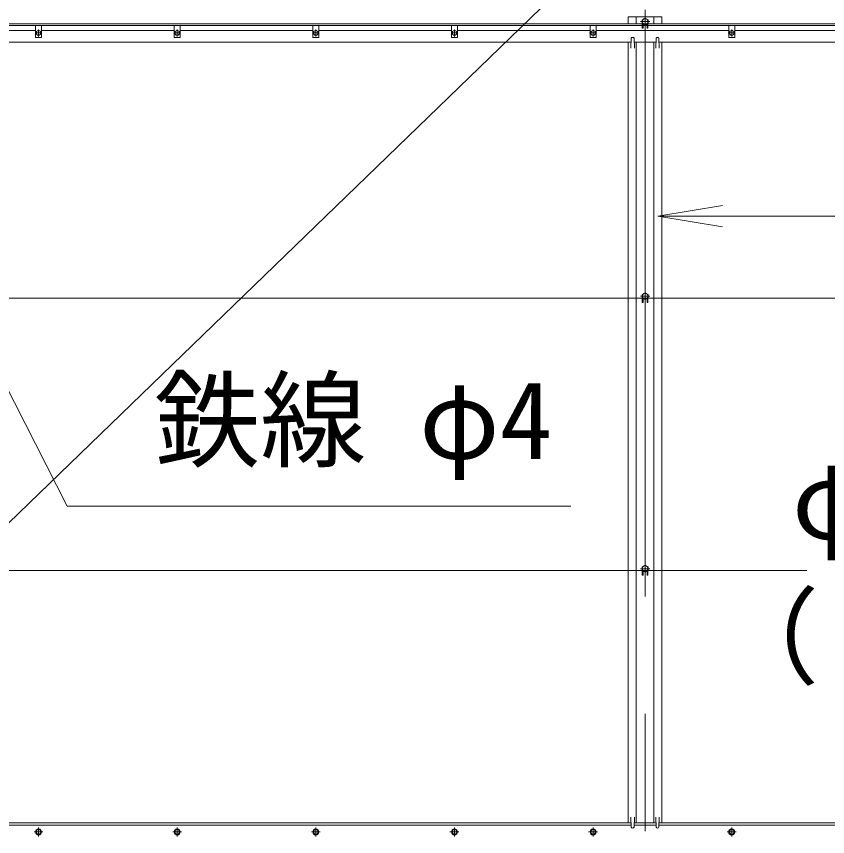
# Model space of a CAD drawing. Units: millimetres at full size; details may follow other scales. Extents: x -14700 to 14700, y -10395 to 10395.
# Drawn here: x -5005 to -3249, y -488 to 1288 of the extents above; entities that cross this region are included whole.
import ezdxf
from ezdxf.enums import TextEntityAlignment as Align

# ---------------------------------------------------------------- set-up
doc = ezdxf.new("R2010")
doc.units = ezdxf.units.MM
doc.header["$LTSCALE"] = 40
doc.linetypes.add('USER1', pattern=[50.8, 31.75, -6.35, 6.35, -6.35])
for name, color, linetype, lineweight in [('0-0_D-STR3', 3, 'Continuous', 13), ('0-1_D-STR1', 1, 'Continuous', 18), ('0-2_D-BMK', 2, 'USER1', 13), ('0-7_0', 7, 'Continuous', 18), ('0-9_D-STR-TXT', 7, 'Continuous', 13)]:
    doc.layers.add(name, color=color, linetype=linetype, lineweight=lineweight)
doc.styles.add('ＭＳ ゴシック', font='')
doc.styles.get('ＭＳ ゴシック').set_extended_font_data('MS Gothic')

# ---------------------------------------------------------------- blocks, each defined once
blk = doc.blocks.new('_Open')
at = {"layer": '0-7_0'}
blk.add_line((-40, 6.67), (0, 0), dxfattribs=at)
blk.add_lwpolyline([(-40, -6.67), (0, 0), (-40, 0)], dxfattribs=at)

msp = doc.modelspace()

# ---------------------------------------------------------------- linework, layer by layer
at = {"layer": '0-0_D-STR3'}
for p, q in [((-5337.36, -114.28), (-330.9, 4731.71)), ((-3644.24, 1284.53), (-3650.74, 1280.77)), ((-3650.74, 1280.77), (-3650.74, 1273.27)), ((-3637.74, 1280.77), (-3644.24, 1284.53)), ((-3637.74, 1273.27), (-3637.74, 1280.77)), ((-4963.24, 1268.52), (-4963.24, 1242.52)), ((-4950.24, 1268.52), (-4963.24, 1268.52)), ((-4950.24, 1268.52), (-4950.24, 1242.52)), ((-4663.24, 1268.52), (-4663.24, 1242.52)), ((-4650.24, 1268.52), (-4663.24, 1268.52)), ((-4650.24, 1268.52), (-4650.24, 1242.52)), ((-4363.24, 1268.52), (-4363.24, 1242.52)), ((-4350.24, 1268.52), (-4363.24, 1268.52)), ((-4350.24, 1268.52), (-4350.24, 1242.52)), ((-4063.24, 1268.52), (-4063.24, 1242.52)), ((-4050.24, 1268.52), (-4063.24, 1268.52)), ((-4050.24, 1268.52), (-4050.24, 1242.52)), ((-3763.24, 1268.52), (-3763.24, 1242.52)), ((-3750.24, 1268.52), (-3763.24, 1268.52)), ((-3750.24, 1268.52), (-3750.24, 1242.52)), ((-3650.74, 1273.27), (-3644.24, 1269.52)), ((-3650.49, 1273.12), (-3650.49, 1263.02)), ((-3650.49, 1263.02), (-3648.49, 1263.02)), ((-3648.49, 1271.97), (-3648.49, 1263.02)), ((-3644.24, 1269.52), (-3637.74, 1273.27)), ((-3639.99, 1271.97), (-3639.99, 1263.02)), ((-3639.99, 1263.02), (-3637.99, 1263.02)), ((-3637.99, 1273.12), (-3637.99, 1263.02)), ((-3463.24, 1268.52), (-3463.24, 1242.52)), ((-3450.24, 1268.52), (-3463.24, 1268.52)), ((-3450.24, 1268.52), (-3450.24, 1242.52)), ((-5250.24, 1257.52), (-4963.24, 1257.52)), ((-4950.24, 1257.52), (-4663.24, 1257.52)), ((-4650.24, 1257.52), (-4363.24, 1257.52)), ((-4350.24, 1257.52), (-4063.24, 1257.52)), ((-4050.24, 1257.52), (-3763.24, 1257.52)), ((-3750.24, 1257.52), (-3463.24, 1257.52)), ((-3450.24, 1257.52), (-3163.24, 1257.52)), ((-4950.24, 1242.52), (-4963.24, 1242.52)), ((-4650.24, 1242.52), (-4663.24, 1242.52)), ((-4350.24, 1242.52), (-4363.24, 1242.52)), ((-4050.24, 1242.52), (-4063.24, 1242.52)), ((-3750.24, 1242.52), (-3763.24, 1242.52)), ((-3450.24, 1242.52), (-3463.24, 1242.52)), ((1152.63, 678.52), (-11627.04, 678.52)), ((-3650.49, 678.62), (-3650.49, 668.52)), ((-3648.49, 677.47), (-3648.49, 668.52)), ((-3639.99, 677.47), (-3639.99, 668.52)), ((-3637.99, 678.62), (-3637.99, 668.52)), ((-3650.49, 668.52), (-3648.49, 668.52)), ((-3639.99, 668.52), (-3637.99, 668.52)), ((-3644.24, 100.03), (-3650.74, 96.27)), ((-3650.74, 96.27), (-3650.74, 88.77)), ((-3637.74, 96.27), (-3644.24, 100.03)), ((-3637.74, 88.77), (-3637.74, 96.27)), ((-3294.24, 88.52), (-11627.04, 88.52)), ((-3650.74, 88.77), (-3644.24, 85.02)), ((-3650.49, 88.62), (-3650.49, 78.52)), ((-3650.49, 78.52), (-3648.49, 78.52)), ((-3648.49, 87.47), (-3648.49, 78.52)), ((-3644.24, 85.02), (-3637.74, 88.77)), ((-3639.99, 87.47), (-3639.99, 78.52)), ((-3639.99, 78.52), (-3637.99, 78.52)), ((-3637.99, 88.62), (-3637.99, 78.52)), ((-7614.08, -462.48), (-3674.4, -462.48)), ((-3668.08, -462.48), (-3620.4, -462.48)), ((-3614.08, -462.48), (-1674.4, -462.48))]:
    msp.add_line(p, q, dxfattribs=at)
for points in [[(-4956.74, 1258.27), (-4961.72, 1255.4), (-4961.72, 1249.65), (-4956.74, 1246.77), (-4951.76, 1249.65), (-4951.76, 1255.4)], [(-4656.74, 1258.27), (-4661.72, 1255.4), (-4661.72, 1249.65), (-4656.74, 1246.77), (-4651.76, 1249.65), (-4651.76, 1255.4)], [(-4356.74, 1258.27), (-4361.72, 1255.4), (-4361.72, 1249.65), (-4356.74, 1246.77), (-4351.76, 1249.65), (-4351.76, 1255.4)], [(-4056.74, 1258.27), (-4061.72, 1255.4), (-4061.72, 1249.65), (-4056.74, 1246.77), (-4051.76, 1249.65), (-4051.76, 1255.4)], [(-3756.74, 1258.27), (-3761.72, 1255.4), (-3761.72, 1249.65), (-3756.74, 1246.77), (-3751.76, 1249.65), (-3751.76, 1255.4)], [(-3456.74, 1258.27), (-3461.72, 1255.4), (-3461.72, 1249.65), (-3456.74, 1246.77), (-3451.76, 1249.65), (-3451.76, 1255.4)], [(-3637.74, 686.27), (-3644.24, 690.03), (-3650.74, 686.27), (-3650.74, 678.77), (-3644.24, 675.02), (-3637.74, 678.77)], [(-4956.74, -471.73), (-4961.72, -474.6), (-4961.72, -480.35), (-4956.74, -483.23), (-4951.76, -480.35), (-4951.76, -474.6)], [(-4656.74, -471.73), (-4661.72, -474.6), (-4661.72, -480.35), (-4656.74, -483.23), (-4651.76, -480.35), (-4651.76, -474.6)], [(-4356.74, -471.73), (-4361.72, -474.6), (-4361.72, -480.35), (-4356.74, -483.23), (-4351.76, -480.35), (-4351.76, -474.6)], [(-4056.74, -471.73), (-4061.72, -474.6), (-4061.72, -480.35), (-4056.74, -483.23), (-4051.76, -480.35), (-4051.76, -474.6)], [(-3756.74, -471.73), (-3761.72, -474.6), (-3761.72, -480.35), (-3756.74, -483.23), (-3751.76, -480.35), (-3751.76, -474.6)], [(-3456.74, -471.73), (-3461.72, -474.6), (-3461.72, -480.35), (-3456.74, -483.23), (-3451.76, -480.35), (-3451.76, -474.6)]]:
    msp.add_lwpolyline(points, close=True, dxfattribs=at)
for centre, radius in [((-3644.24, 1277.02), 6.25), ((-4956.74, 1252.52), 4.98), ((-4656.74, 1252.52), 4.98), ((-4356.74, 1252.52), 4.98), ((-4056.74, 1252.52), 4.98), ((-3756.74, 1252.52), 4.98), ((-3456.74, 1252.52), 4.98), ((-3644.24, 682.52), 6.25), ((-3644.24, 92.52), 6.25), ((-4956.74, -477.48), 6.5), ((-4956.74, -477.48), 4.98), ((-4656.74, -477.48), 6.5), ((-4656.74, -477.48), 4.98), ((-4356.74, -477.48), 6.5), ((-4356.74, -477.48), 4.98), ((-4056.74, -477.48), 6.5), ((-4056.74, -477.48), 4.98), ((-3756.74, -477.48), 6.5), ((-3756.74, -477.48), 4.98), ((-3456.74, -477.48), 6.5), ((-3456.74, -477.48), 4.98)]:
    msp.add_circle(centre, radius, dxfattribs=at)
at = {"layer": '0-1_D-STR1'}
for p, q in [((-3663.24, 1272.52), (-3663.24, 1287.52)), ((-3625.24, 1272.52), (-3625.24, 1287.52)), ((-3607.74, 1272.52), (-3607.74, 1287.52)), ((-11706.74, 1272.52), (1155.76, 1272.52)), ((-11706.74, 1268.52), (1155.76, 1268.52)), ((-7613.95, 1232.52), (-3674.53, 1232.52)), ((-3680.74, -457.48), (-3680.74, 1232.52)), ((-3674.24, 1240.9), (-3674.99, 1219.4)), ((-3668.24, 1240.9), (-3667.49, 1219.4)), ((-3667.95, 1232.52), (-3620.53, 1232.52)), ((-3663.24, -457.48), (-3663.24, 1232.52)), ((-3625.24, -457.48), (-3625.24, 1232.52)), ((-3620.24, 1240.9), (-3620.99, 1219.4)), ((-3614.24, 1240.9), (-3613.49, 1219.4)), ((-3613.95, 1232.52), (-1674.53, 1232.52)), ((-3607.74, -457.48), (-3607.74, 1232.52)), ((-7613.9, -457.48), (-3674.58, -457.48)), ((-3674.24, -467.14), (-3674.99, -445.64)), ((-3668.24, -467.14), (-3667.49, -445.64)), ((-3667.9, -457.48), (-3620.58, -457.48)), ((-3620.24, -467.14), (-3620.99, -445.64)), ((-3614.24, -467.14), (-3613.49, -445.64)), ((-3613.9, -457.48), (-1674.58, -457.48))]:
    msp.add_line(p, q, dxfattribs=at)
msp.add_lwpolyline([(-3680.74, 1272.52), (-3680.74, 1287.52), (-3607.74, 1287.52)], dxfattribs=at)
for centre, start, end in [((-3671.24, 1239.65), 22.61986, 157.38014), ((-3617.24, 1239.65), 22.61986, 157.38014), ((-3671.24, -465.89), 202.61986, 337.38014), ((-3617.24, -465.89), 202.61986, 337.38014)]:
    msp.add_arc(centre, 3.25, start, end, dxfattribs=at)
at = {"layer": '0-2_D-BMK'}
for p, q in [((-3644.24, 1302.52), (-3644.24, -797.48)), ((-3634.24, 1277.02), (-3654.24, 1277.02)), ((-4964.18, 1252.52), (-4949.3, 1252.52)), ((-4956.74, 1259.96), (-4956.74, 1245.08)), ((-4664.18, 1252.52), (-4649.3, 1252.52)), ((-4656.74, 1259.96), (-4656.74, 1245.08)), ((-4364.18, 1252.52), (-4349.3, 1252.52)), ((-4356.74, 1259.96), (-4356.74, 1245.08)), ((-4064.18, 1252.52), (-4049.3, 1252.52)), ((-4056.74, 1259.96), (-4056.74, 1245.08)), ((-3764.18, 1252.52), (-3749.3, 1252.52)), ((-3756.74, 1259.96), (-3756.74, 1245.08)), ((-3464.18, 1252.52), (-3449.3, 1252.52)), ((-3456.74, 1259.96), (-3456.74, 1245.08)), ((-3634.24, 682.52), (-3654.24, 682.52)), ((-3634.24, 92.52), (-3654.24, 92.52)), ((-4947.07, -477.48), (-4966.41, -477.48)), ((-4956.74, -467.81), (-4956.74, -487.15)), ((-4647.07, -477.48), (-4666.41, -477.48)), ((-4656.74, -467.81), (-4656.74, -487.15)), ((-4347.07, -477.48), (-4366.41, -477.48)), ((-4356.74, -467.81), (-4356.74, -487.15)), ((-4047.07, -477.48), (-4066.41, -477.48)), ((-4056.74, -467.81), (-4056.74, -487.15)), ((-3747.07, -477.48), (-3766.41, -477.48)), ((-3756.74, -467.81), (-3756.74, -487.15)), ((-3447.07, -477.48), (-3466.41, -477.48)), ((-3456.74, -467.81), (-3456.74, -487.15))]:
    msp.add_line(p, q, dxfattribs=at)
at = {"layer": '0-9_D-STR-TXT'}
msp.add_line((-2410.34, 855.67), (-3614.75, 855.67), dxfattribs=at)
msp.add_lwpolyline([(-3804.99, 227.69), (-4894.65, 227.69), (-5123.36, 676.74)], dxfattribs=at)

# ---------------------------------------------------------------- block references
at = {"layer": '0-9_D-STR-TXT', "xscale": 3.5, "yscale": 3.5, "rotation": 180}
msp.add_blockref('_Open', (-3616.75, 855.67), dxfattribs=at)

# ---------------------------------------------------------------- texts
at = {"layer": '0-9_D-STR-TXT', "style": 'ＭＳ ゴシック'}
for s, p in [('鉄線 φ4', (-4706.64, 279.74)), ('φ3.2x40mm目', (-3326.47, 105.84)), ('（\u3000\u3000   \u3000\u3000）', (-3497.03, -189.8))]:
    msp.add_text(s, height=168.3, dxfattribs=at).set_placement(p, align=Align.BOTTOM_LEFT)

doc.saveas('drawing.dxf')
